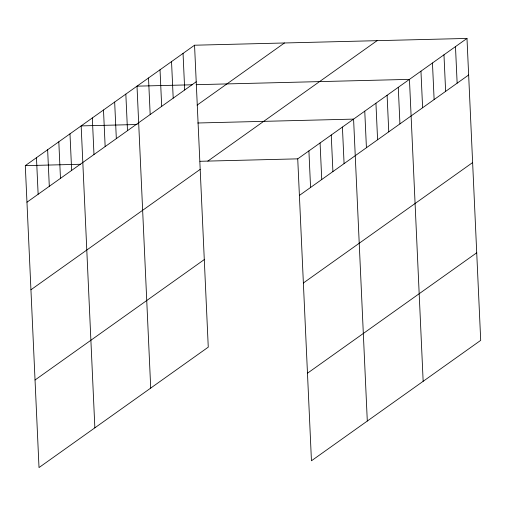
<?xml version="1.0" encoding="UTF-8"?>
<svg xmlns="http://www.w3.org/2000/svg" width="506" height="506" viewBox="0 0 506 506"><rect width="100%" height="100%" fill="white"/><g stroke="black" fill="none" stroke-linecap="round" stroke-linejoin="round"><path stroke-width="0.76" d="M194.551 45.217L208.263 347.148L39.013 467.569L25.3 165.639L194.551 45.217L466.987 38.431L480.7 340.361L311.449 460.783L297.737 158.852L466.987 38.431M26.963 202.21L196.214 81.782M197.125 105.115L284.461 42.978M207.833 161.091L377.084 40.67M30.936 289.78L200.193 169.352M35.034 380L204.285 259.578M299.394 195.424L468.651 74.996M303.372 282.993L472.629 162.565M307.471 373.213L476.722 252.791M192.21 84.787L137.006 86.159L150.718 388.089M196.157 84.685L409.443 79.372L423.155 381.303M137.145 124.508L81.156 125.899L94.862 427.829M197.745 122.996L353.586 119.112L367.299 421.043M25.3 165.639L80.505 164.267M199.984 161.287L297.737 158.852M455.482 46.615L457.139 83.186M443.971 54.806L445.634 91.371M432.459 62.997L434.123 99.562M420.954 71.182L422.611 107.753M398.273 87.323L399.936 123.888M387.103 95.267L388.76 131.838M375.933 103.218L377.59 139.782M364.763 111.168L366.42 147.733M342.417 127.063L344.08 163.628M331.247 135.013L332.91 171.578M320.077 142.958L321.74 179.522M308.907 150.908L310.57 187.473M183.045 53.402L184.703 89.973M171.534 61.593L173.197 98.158M160.029 69.784L161.686 106.349M148.517 77.975L150.174 114.539M125.836 94.11L127.499 130.674M114.666 102.06L116.329 138.625M103.496 110.004L105.153 146.569M92.326 117.955L93.983 154.52M69.986 133.85L71.643 170.414M58.81 141.8L60.473 178.365M47.64 149.744L49.303 186.309M36.47 157.695L38.133 194.26"/></g></svg>
